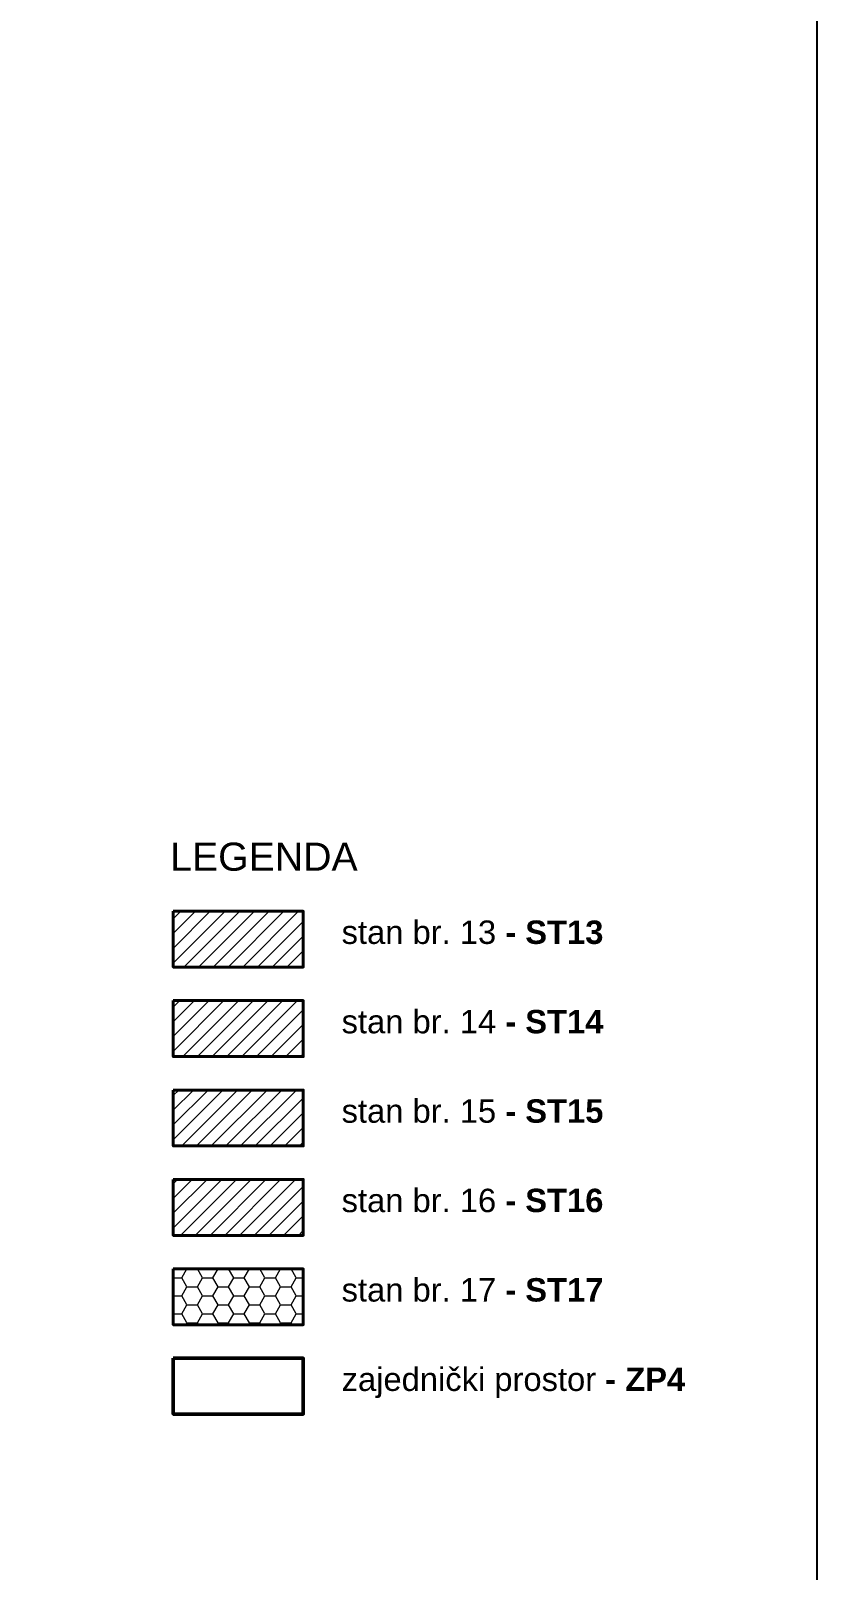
# Model space of a CAD drawing. Header units: centimetres. Extents: x 642232439 to 646206409, y 502891828 to 503284195.
# Drawn here: x 646196569 to 646197409, y 503268955 to 503270599 of the extents above; entities that cross this region are included whole.
import ezdxf

# ---------------------------------------------------------------- set-up
doc = ezdxf.new("R2010")
doc.units = ezdxf.units.CM
for name, color, linetype, lineweight in [('.ETAZA_15_ST13', 170, 'Continuous', 13), ('.ETAZA_16_ST14', 30, 'Continuous', 13), ('.ETAZA_17_ST15', 130, 'Continuous', 13), ('.ETAZA_18_ST16', 200, 'Continuous', 13), ('.ETAZA_19_ST17', 100, 'Continuous', 13), ('.ETAZA_1_ST1', 100, 'Continuous', 13), ('.ETAZA_2_ST2', 170, 'Continuous', 13), ('.ETAZA_4_ST3', 130, 'Continuous', 13), ('.ETAZA_5_ST4', 30, 'Continuous', 13), ('.ETAZA_6-ST5', 200, 'Continuous', 13), ('TP_07 - 0.20', 7, 'Continuous', 20)]:
    doc.layers.add(name, color=color, linetype=linetype, lineweight=lineweight)
doc.layers.add('SAST_Linija sastavnice', color=3, linetype='Continuous', plot=False)
doc.styles.add('tahoma10', font='tahoma.ttf', dxfattribs={"height": 2})
pattern_1 = [(45, (643183442.702, 503085608.108), (-7.857724106, 7.857724106), [])]

msp = doc.modelspace()

# ---------------------------------------------------------------- hatches: boundary and pattern name
at = {"layer": '.ETAZA_15_ST13'}
h = msp.add_hatch(dxfattribs=at)
h.set_pattern_fill('ANSI31', color=256, scale=3.5)
h.set_pattern_definition(pattern_1)
h.paths.add_polyline_path([(646196860.1, 503269658.44), (646196721.35, 503269658.44), (646196721.35, 503269598.78), (646196860.1, 503269598.78)])
at = {"layer": '.ETAZA_16_ST14'}
h = msp.add_hatch(dxfattribs=at)
h.set_pattern_fill('ANSI31', color=256, scale=3.5)
h.set_pattern_definition(pattern_1)
h.paths.add_polyline_path([(646196860.1, 503269562.98), (646196721.35, 503269562.98), (646196721.35, 503269503.32), (646196860.1, 503269503.32)])
at = {"layer": '.ETAZA_17_ST15'}
h = msp.add_hatch(dxfattribs=at)
h.set_pattern_fill('ANSI31', color=256, scale=3.5)
h.set_pattern_definition(pattern_1)
h.paths.add_polyline_path([(646196860.1, 503269467.52), (646196721.35, 503269467.52), (646196721.35, 503269407.86), (646196860.1, 503269407.86)])
at = {"layer": '.ETAZA_18_ST16'}
h = msp.add_hatch(dxfattribs=at)
h.set_pattern_fill('ANSI31', color=256, scale=3.5)
h.set_pattern_definition(pattern_1)
h.paths.add_polyline_path([(646196860.1, 503269372.06), (646196721.35, 503269372.06), (646196721.35, 503269312.4), (646196860.1, 503269312.4)])
at = {"layer": '.ETAZA_19_ST17'}
h = msp.add_hatch(dxfattribs=at)
h.set_pattern_fill('HONEY', color=256, scale=3.5)
h.set_pattern_definition([(0, (643183442.702, 503085608.108), (16.66875, 9.623707257), [11.1125, -22.225]), (120, (643183442.702, 503085608.108), (-16.668749964, 9.62370732), [11.1125, -22.225]), (60, (643183442.702, 503085608.108), (3.6e-08, 19.247414578), [-22.225, 11.1125])])
h.paths.add_polyline_path([(646196721.35, 503269276.6), (646196860.1, 503269276.6), (646196860.1, 503269216.94), (646196721.35, 503269216.94)])

# ---------------------------------------------------------------- linework, layer by layer
at = {"layer": '.ETAZA_1_ST1', "lineweight": 40}
msp.add_lwpolyline([(646196721.35, 503269276.6), (646196860.1, 503269276.6), (646196860.1, 503269216.94), (646196721.35, 503269216.94)], close=True, dxfattribs=at)
at = {"layer": '.ETAZA_2_ST2', "lineweight": 40}
msp.add_lwpolyline([(646196721.35, 503269658.44), (646196860.1, 503269658.44), (646196860.1, 503269598.78), (646196721.35, 503269598.78)], close=True, dxfattribs=at)
at = {"layer": '.ETAZA_4_ST3', "lineweight": 40}
msp.add_lwpolyline([(646196721.35, 503269467.52), (646196860.1, 503269467.52), (646196860.1, 503269407.86), (646196721.35, 503269407.86)], close=True, dxfattribs=at)
at = {"layer": '.ETAZA_5_ST4', "lineweight": 40}
msp.add_lwpolyline([(646196721.35, 503269562.98), (646196860.1, 503269562.98), (646196860.1, 503269503.32), (646196721.35, 503269503.32)], close=True, dxfattribs=at)
at = {"layer": '.ETAZA_6-ST5', "lineweight": 40}
msp.add_lwpolyline([(646196721.35, 503269372.06), (646196860.1, 503269372.06), (646196860.1, 503269312.4), (646196721.35, 503269312.4)], close=True, dxfattribs=at)
at = {"layer": 'SAST_Linija sastavnice'}
msp.add_lwpolyline([(646197408.92, 503270987.07), (646193510.92, 503270987.07), (646193510.92, 503268121.07), (646197408.92, 503268121.07)], close=True, dxfattribs=at)
at = {"layer": 'TP_07 - 0.20', "lineweight": 50}
msp.add_lwpolyline([(646196721.35, 503269181.14), (646196860.1, 503269181.14), (646196860.1, 503269121.48), (646196721.35, 503269121.48)], close=True, dxfattribs=at)

# ---------------------------------------------------------------- texts
at = {"char_height": 30, "attachment_point": 1, "style": 'tahoma10'}
for s, insert in [('{\\fArial|b0|i0|c238|p34;LEGENDA\\fArial|b0|i0|c0|p34; \\fArial|b1|i0|c0|p34;     }', (646196718.04, 503269731.72)), ('{\\fArial|b0|i0|c238|p34;\\H0.83333x;stan br. 13 \\fArial|b1|i0|c238|p34;- ST13\\fArial|b1|i0|c0|p34;\\H1.2x;    }', (646196901.15, 503269648.56)), ('{\\fArial|b0|i0|c238|p34;\\H0.83333x;stan br. 14 \\fArial|b1|i0|c238|p34;- ST14\\fArial|b1|i0|c0|p34;\\H1.2x;    }', (646196901.15, 503269553.1)), ('{\\fArial|b0|i0|c238|p34;\\H0.83333x;stan br. 15 \\fArial|b1|i0|c238|p34;- ST15\\fArial|b1|i0|c0|p34;\\H1.2x;    }', (646196901.15, 503269457.64)), ('{\\fArial|b0|i0|c238|p34;\\H0.83333x;stan br. 16 \\fArial|b1|i0|c238|p34;- ST16\\fArial|b1|i0|c0|p34;\\H1.2x;    }', (646196901.15, 503269362.18)), ('{\\fArial|b0|i0|c238|p34;\\H0.83333x;stan br. 17 \\fArial|b1|i0|c238|p34;- ST17\\fArial|b1|i0|c0|p34;\\H1.2x;    }', (646196901.15, 503269266.72)), ('{\\fArial|b0|i0|c238|p34;\\H0.83333x;zajednički prostor \\fArial|b1|i0|c238|p34;- ZP4\\fArial|b1|i0|c0|p34;\\H1.2x;    }', (646196901.15, 503269171.26))]:
    msp.add_mtext_dynamic_manual_height_columns(s, width=728.1474, gutter_width=10, heights=[0], dxfattribs=dict(at, insert=insert))

doc.saveas('drawing.dxf')
